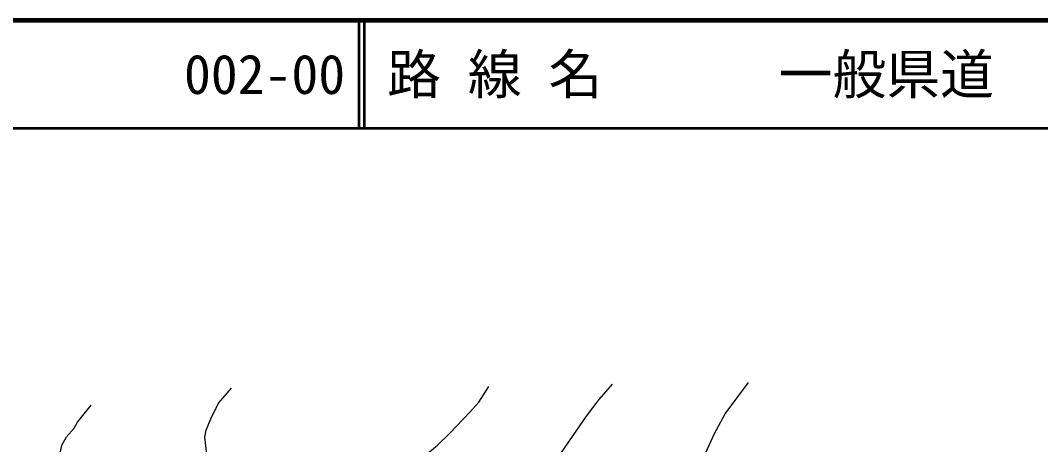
# Model space of a CAD drawing. Units: millimetres on the paper, enlarged 1000 times. Extents: x 40000 to 680000, y 20000 to 380000.
# Drawn here: x 146330 to 241065, y 340607 to 380000 of the extents above; entities that cross this region are included whole.
import ezdxf
from ezdxf.enums import TextEntityAlignment as Align

# ---------------------------------------------------------------- set-up
doc = ezdxf.new("R2010")
doc.units = ezdxf.units.MM
doc.header["$LTSCALE"] = 1000
for name, color, linetype, lineweight in [('M-BGD', 7, 'Continuous', 25), ('M-TTL', 2, 'Continuous', 140), ('M-TTL-LINE', 7, 'Continuous', 50)]:
    doc.layers.add(name, color=color, linetype=linetype, lineweight=lineweight)
doc.layers.add('M-TTL-TXT', color=7, linetype='Continuous')
doc.styles.add('ＭＳ ゴシック', font='')
doc.styles.get('ＭＳ ゴシック').set_extended_font_data('MS Gothic')

msp = doc.modelspace()

# ---------------------------------------------------------------- linework, layer by layer
at = {"layer": 'M-BGD'}
for points in [[(151911, 321033), (152133, 323458), (152615, 324995), (152920, 325994), (153951, 327714), (155180, 329037), (156545, 330170), (159138, 331726), (161403, 333082), (162282, 333885), (162988, 334840), (163406, 335676), (163638, 336512), (163638, 339687), (163463, 341310), (163590, 341938), (164021, 342996), (164728, 344442), (165926, 345832)], [(178005, 334896), (178541, 336144), (179253, 337030), (180548, 337890), (182694, 339014), (184307, 339924), (185065, 340550), (186218, 341657), (188063, 343620), (188908, 344558), (189816, 346016)], [(201288, 346207), (200058, 344784), (198863, 343235), (197290, 340963), (196158, 339285), (194973, 337185), (194162, 335700), (193678, 334593), (193254, 333215), (192783, 330329), (192545, 327778), (192515, 324883)], [(207590, 327449), (207261, 329725), (207272, 331629), (207416, 333145), (207985, 335137), (208489, 336483), (209673, 339179), (210791, 341624), (211787, 343473), (213927, 346369)], [(133770, 322649), (134597, 324087), (135230, 324784), (135874, 325706), (136411, 326404), (139154, 329581), (140294, 330534), (142784, 331805), (144292, 332734), (146950, 334743), (148313, 336021), (149233, 337114), (149407, 337673), (149916, 339313), (150165, 340555), (150600, 341313), (151321, 342145), (151624, 342699), (152893, 344278)]]:
    msp.add_lwpolyline(points, dxfattribs=at)
at = {"layer": 'M-TTL'}
msp.add_line((680000, 380000), (40000, 380000), dxfattribs=at)
at = {"layer": 'M-TTL-LINE'}
for p, q in [((177750, 380000), (177750, 370000)), ((178250, 380000), (178250, 370000)), ((40000, 370000), (680000, 370000))]:
    msp.add_line(p, q, dxfattribs=at)

# ---------------------------------------------------------------- texts
at = {"layer": 'M-TTL-TXT', "style": 'ＭＳ ゴシック'}
for s, p in [('路 線 名', (180380, 375000)), ('一般県道\u3000笠戸島公園線', (216734, 375000)), ('002-00', (161521, 375000))]:
    msp.add_text(s, height=3666, dxfattribs=at).set_placement(p, align=Align.MIDDLE_LEFT)

doc.saveas('drawing.dxf')
